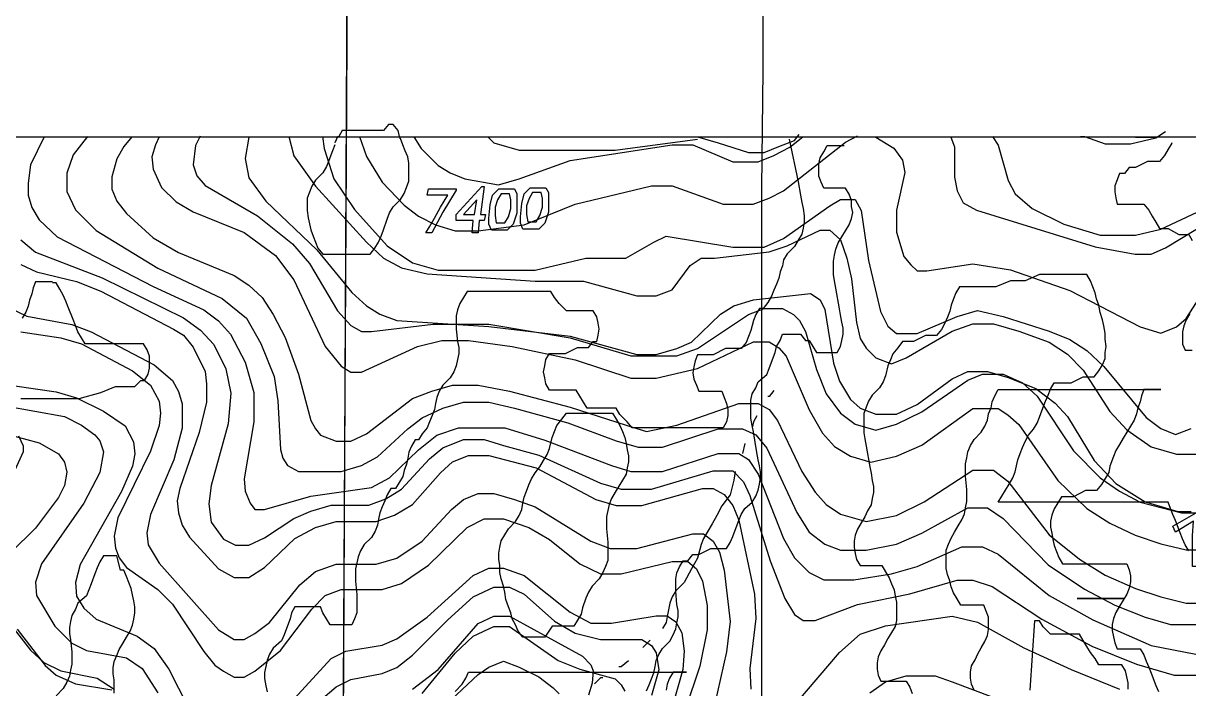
# Model space of a CAD drawing. Extents: x -0.49 to 6.91, y -0.57 to 8.11.
# Drawn here: x 1.522 to 2.029, y 3.414 to 3.703 of the extents above; entities that cross this region are included whole.
import ezdxf

# ---------------------------------------------------------------- set-up
doc = ezdxf.new("R2010")
doc.units = 0
for name, color, linetype in [('Elevations', 7, 'CONTINUOUS'), ('Grid', 7, 'CONTINUOUS'), ('split_lines', 7, 'CONTINUOUS'), ('split_lines_copy', 7, 'CONTINUOUS'), ('topo', 7, 'CONTINUOUS'), ('topo_grid', 7, 'CONTINUOUS'), ('water', 7, 'CONTINUOUS'), ('white', 7, 'CONTINUOUS')]:
    doc.layers.add(name, color=color, linetype=linetype)

msp = doc.modelspace()

# ---------------------------------------------------------------- linework, layer by layer
at = {"layer": 'Elevations', "color": 1}
for points in [[(1.710257, 3.630318), (1.704457, 3.620793), (1.699712, 3.611797), (1.697074, 3.611797), (1.698656, 3.614443), (1.700765, 3.618147), (1.7034, 3.622909), (1.706564, 3.628201), (1.697603, 3.628201), (1.698129, 3.630847), (1.710256, 3.630847)], [(1.722383, 3.631905), (1.720801, 3.619734), (1.72291, 3.619734), (1.722383, 3.617088), (1.720274, 3.617088), (1.719748, 3.611797), (1.717112, 3.611797), (1.717639, 3.617088), (1.710257, 3.617088), (1.710257, 3.619734), (1.721329, 3.631905)], [(1.736619, 3.628756), (1.736619, 3.626111), (1.736619, 3.62029), (1.735037, 3.615527), (1.732401, 3.612881), (1.729238, 3.612881), (1.727129, 3.612881), (1.725547, 3.612881), (1.724491, 3.615527), (1.724491, 3.618173), (1.725017, 3.623994), (1.726073, 3.628227), (1.728708, 3.630873), (1.732399, 3.630873), (1.733982, 3.630873), (1.735564, 3.630873)], [(1.727656, 3.616083), (1.729238, 3.616083), (1.731347, 3.616083), (1.732929, 3.618729), (1.733985, 3.622433), (1.733985, 3.626137), (1.733458, 3.628783), (1.731876, 3.628783), (1.729767, 3.628783), (1.728185, 3.626137), (1.727132, 3.622962), (1.727132, 3.619258)], [(1.750327, 3.629286), (1.750327, 3.62664), (1.750327, 3.620819), (1.748745, 3.616056), (1.74611, 3.613411), (1.742946, 3.613411), (1.740838, 3.613411), (1.739255, 3.613411), (1.738202, 3.616056), (1.738202, 3.618702), (1.738729, 3.624523), (1.739782, 3.628756), (1.742417, 3.631402), (1.746108, 3.631402), (1.74769, 3.631402), (1.749273, 3.631402)], [(1.741364, 3.616612), (1.742946, 3.616612), (1.745055, 3.616612), (1.746637, 3.619258), (1.747693, 3.622962), (1.747693, 3.626666), (1.747166, 3.629312), (1.745584, 3.629312), (1.743475, 3.629312), (1.741893, 3.626666), (1.74084, 3.623491), (1.74084, 3.619787)], [(1.71922, 3.626111), (1.71342, 3.619761), (1.718165, 3.619761)], [(2.033465, 3.488501), (2.032412, 3.477388), (2.032412, 3.466805), (2.030303, 3.466805), (2.030303, 3.46998), (2.030303, 3.474213), (2.030303, 3.480034), (2.03083, 3.486384), (2.022921, 3.481622), (2.021868, 3.484268), (2.03294, 3.490618)]]:
    msp.add_lwpolyline(points, close=True, dxfattribs=at)
at = {"layer": 'Grid', "color": 1}
for points in [[(1.659111, 3.10467), (1.660693, 3.310807), (1.661749, 3.517499), (1.662802, 3.724165), (1.664384, 3.930329), (1.868432, 3.932974), (2.073008, 3.93562), (2.277583, 3.938266), (2.482159, 3.940912), (2.482159, 3.908739), (2.482159, 3.732632), (2.482159, 3.700485), (2.482159, 3.524378), (2.481633, 3.492205), (2.481633, 3.316125), (2.481633, 3.283422), (2.481633, 3.107845), (2.276002, 3.107845), (2.070373, 3.107845), (1.864743, 3.107845)], [(0.83079, 3.101495), (0.832899, 3.308187), (0.835008, 3.514853), (0.837116, 3.721017), (0.839225, 3.927709), (1.045382, 3.927709), (1.25154, 3.927709), (1.457697, 3.927709), (1.664381, 3.927709), (1.662799, 3.721546), (1.661743, 3.51488), (1.660687, 3.308187), (1.659105, 3.10205), (1.45242, 3.10205), (1.245209, 3.10205), (1.037997, 3.10205)]]:
    msp.add_lwpolyline(points, close=True, dxfattribs=at)
at = {"layer": 'split_lines', "color": 7}
msp.add_lwpolyline([(1.209997, 3.653521), (1.256335, 3.653521), (1.302017, 3.653521), (1.348351, 3.653521), (1.394032, 3.653521), (1.440367, 3.653521), (1.486048, 3.653521), (1.532388, 3.653521), (1.578721, 3.653521), (1.624402, 3.653521), (1.670737, 3.653521), (1.716423, 3.653521), (1.762756, 3.653521), (1.809091, 3.653521), (1.854772, 3.653521), (1.901106, 3.653521), (1.946793, 3.653521), (1.993126, 3.653521), (2.038807, 3.653521)], dxfattribs=at)
at = {"layer": 'split_lines_copy', "color": 7}
msp.add_lwpolyline([(1.209997, 3.653521), (1.256335, 3.653521), (1.302017, 3.653521), (1.348351, 3.653521), (1.394032, 3.653521), (1.440367, 3.653521), (1.486048, 3.653521), (1.532388, 3.653521), (1.578721, 3.653521), (1.624402, 3.653521), (1.670737, 3.653521), (1.716423, 3.653521), (1.762756, 3.653521), (1.809091, 3.653521), (1.854772, 3.653521), (1.901106, 3.653521), (1.946793, 3.653521), (1.993126, 3.653521), (2.038807, 3.653521)], dxfattribs=at)
at = {"layer": 'topo', "color": 2}
for points in [[(1.531026, 3.653495), (1.525186, 3.641324), (1.52413, 3.633387), (1.52413, 3.628095), (1.525713, 3.622803), (1.528876, 3.617512), (1.536785, 3.610103), (1.578437, 3.588408), (1.600581, 3.578353), (1.606908, 3.573591), (1.61218, 3.56777), (1.618507, 3.555599), (1.622198, 3.54237), (1.622198, 3.52967), (1.61798, 3.504799), (1.618507, 3.499508), (1.620616, 3.494216), (1.622724, 3.49157), (1.626942, 3.49157), (1.646982, 3.497391), (1.673344, 3.501095), (1.681253, 3.505328), (1.693907, 3.517499), (1.701816, 3.523849), (1.711306, 3.527024), (1.722378, 3.527024), (1.731341, 3.527024), (1.74874, 3.521733), (1.777738, 3.51062), (1.786174, 3.507974), (1.799884, 3.507974), (1.824141, 3.515912), (1.833105, 3.515912), (1.837322, 3.513266), (1.84154, 3.506916), (1.852612, 3.478976), (1.857358, 3.470509), (1.863685, 3.464159), (1.870012, 3.460984), (1.883193, 3.460984), (1.899538, 3.46363), (1.910609, 3.466805), (1.930118, 3.475272), (1.93908, 3.475272), (1.945934, 3.472097), (1.968079, 3.454105), (1.987059, 3.443522), (2.012372, 3.432409), (2.03188, 3.428705)], [(1.549965, 3.653601), (1.543637, 3.645663), (1.541002, 3.637726), (1.541002, 3.629788), (1.544692, 3.621851), (1.553655, 3.612855), (1.580545, 3.596451), (1.608489, 3.583222), (1.619034, 3.574755), (1.625361, 3.563643), (1.63116, 3.549355), (1.632742, 3.538772), (1.6338, 3.517605), (1.634854, 3.513901), (1.636962, 3.510726), (1.641708, 3.50808), (1.649089, 3.50808), (1.660161, 3.50808), (1.669124, 3.510726), (1.675979, 3.51443), (1.68916, 3.526601), (1.695487, 3.531363), (1.70445, 3.535597), (1.713413, 3.538243), (1.724485, 3.538243), (1.735557, 3.535597), (1.758756, 3.529247), (1.779846, 3.521309), (1.789336, 3.518663), (1.799881, 3.518663), (1.824139, 3.526601), (1.834684, 3.526601), (1.840483, 3.523955), (1.845229, 3.518134), (1.85841, 3.490194), (1.863682, 3.481728), (1.870536, 3.476436), (1.877391, 3.47379), (1.888463, 3.47379), (1.901644, 3.476436), (1.912716, 3.481198), (1.932751, 3.492311), (1.936969, 3.492311), (1.941187, 3.492311), (1.948041, 3.487548), (1.96755, 3.46744), (1.983367, 3.456857), (1.996548, 3.449978), (2.009734, 3.444686), (2.020806, 3.441511), (2.031878, 3.441511)], [(1.569252, 3.653548), (1.565785, 3.649315), (1.562622, 3.644023), (1.560513, 3.636085), (1.560513, 3.630794), (1.562622, 3.625502), (1.56684, 3.62021), (1.578439, 3.609627), (1.589511, 3.603277), (1.613765, 3.593223), (1.620091, 3.58899), (1.625891, 3.583698), (1.630636, 3.57629), (1.635913, 3.566235), (1.641713, 3.55036), (1.646985, 3.530252), (1.649093, 3.526548), (1.651202, 3.523902), (1.658056, 3.521256), (1.664383, 3.521256), (1.671237, 3.524431), (1.691273, 3.539777), (1.699709, 3.542952), (1.708672, 3.545598), (1.719744, 3.545598), (1.733452, 3.542952), (1.759815, 3.536073), (1.784068, 3.528135), (1.793031, 3.52549), (1.806212, 3.528135), (1.833106, 3.53766), (1.841542, 3.53766), (1.846287, 3.535015), (1.849978, 3.530252), (1.860523, 3.508027), (1.866323, 3.499031), (1.871068, 3.49374), (1.877395, 3.489506), (1.888467, 3.486331), (1.901648, 3.488977), (1.913775, 3.494798), (1.934864, 3.508556), (1.939082, 3.508556), (1.943828, 3.508556), (1.950155, 3.503794), (1.968081, 3.48051), (1.981262, 3.469927), (1.992334, 3.463048), (2.00552, 3.457227), (2.016592, 3.453523), (2.027664, 3.450877), (2.040845, 3.450877)], [(1.581103, 3.653521), (1.579495, 3.650082), (1.577913, 3.64479), (1.578439, 3.639499), (1.582129, 3.631561), (1.588456, 3.625211), (1.595838, 3.620978), (1.617982, 3.611982), (1.63169, 3.601928), (1.639603, 3.591344), (1.653312, 3.562346), (1.660166, 3.553879), (1.664384, 3.551234), (1.669129, 3.551234), (1.693383, 3.562346), (1.703927, 3.564992), (1.715527, 3.564992), (1.734508, 3.562346), (1.761924, 3.556525), (1.786178, 3.548588), (1.79725, 3.548588), (1.815176, 3.552821), (1.839434, 3.564463), (1.846288, 3.564463), (1.850506, 3.561817), (1.853669, 3.558113), (1.863687, 3.534829), (1.869487, 3.524775), (1.874759, 3.518954), (1.881613, 3.514721), (1.890577, 3.512075), (1.901649, 3.514721), (1.912721, 3.519484), (1.934865, 3.535359), (1.941191, 3.535359), (1.945936, 3.535359), (1.950154, 3.532713), (1.954899, 3.528479), (1.971771, 3.504138), (1.984426, 3.491967), (1.994443, 3.485617), (2.005519, 3.480325), (2.016593, 3.476621), (2.027665, 3.473975), (2.040845, 3.473975)], [(1.598943, 3.653786), (1.596895, 3.649817), (1.595842, 3.641351), (1.597424, 3.636588), (1.601115, 3.632355), (1.623787, 3.619126), (1.639081, 3.606955), (1.646462, 3.598488), (1.658589, 3.577851), (1.664389, 3.571501), (1.669134, 3.568855), (1.673352, 3.568855), (1.700241, 3.57203), (1.724495, 3.57203), (1.75982, 3.566209), (1.786182, 3.558271), (1.797255, 3.558271), (1.806218, 3.558271), (1.815181, 3.561446), (1.83733, 3.576263), (1.844184, 3.578909), (1.852092, 3.578909), (1.856838, 3.576263), (1.859473, 3.573617), (1.862109, 3.568855), (1.866854, 3.552451), (1.871072, 3.541867), (1.877399, 3.533401), (1.883726, 3.528638), (1.892689, 3.525992), (1.901653, 3.528638), (1.912725, 3.53393), (1.93276, 3.547688), (1.939087, 3.550334), (1.94805, 3.550334), (1.956486, 3.54663), (1.962813, 3.540809), (1.97863, 3.516996), (1.99023, 3.505355), (1.998666, 3.499534), (2.007629, 3.494771), (2.025559, 3.490009), (2.037159, 3.490009)], [(1.620131, 3.653363), (1.618512, 3.644102), (1.620094, 3.635636), (1.627475, 3.625581), (1.649624, 3.604415), (1.664914, 3.585894), (1.671241, 3.580073), (1.677041, 3.576369), (1.684422, 3.573723), (1.724493, 3.571077), (1.759818, 3.566844), (1.788817, 3.558906), (1.797253, 3.558906), (1.806216, 3.561552), (1.812543, 3.564198), (1.825201, 3.576369), (1.831001, 3.580073), (1.839436, 3.582719), (1.864217, 3.585365), (1.868435, 3.582719), (1.870544, 3.578486), (1.874235, 3.555202), (1.87687, 3.547265), (1.881615, 3.539327), (1.885833, 3.535623), (1.892687, 3.532977), (1.90165, 3.532977), (1.910614, 3.537211), (1.925904, 3.548323), (1.932758, 3.551498), (1.941194, 3.551498), (1.950157, 3.548852), (1.962284, 3.54409), (1.97072, 3.53774), (1.975992, 3.531919), (1.987591, 3.512869), (1.997082, 3.502815), (2.00974, 3.494877), (2.023976, 3.490644), (2.029775, 3.490644)], [(1.637487, 3.653733), (1.639596, 3.645266), (1.649087, 3.632037), (1.671231, 3.607696), (1.678612, 3.600816), (1.686521, 3.596583), (1.697593, 3.593937), (1.744518, 3.590762), (1.765607, 3.590762), (1.788806, 3.584412), (1.797243, 3.584412), (1.804097, 3.587058), (1.812005, 3.597641), (1.816755, 3.600816), (1.822555, 3.600816), (1.846281, 3.603462), (1.854189, 3.606108), (1.868425, 3.612987), (1.872643, 3.612987), (1.877388, 3.608754), (1.880023, 3.600816), (1.882132, 3.591821), (1.88424, 3.572771), (1.885822, 3.565891), (1.888458, 3.561658), (1.892676, 3.557425), (1.89953, 3.554779), (1.905857, 3.557425), (1.925893, 3.569066), (1.934856, 3.572241), (1.943819, 3.572241), (1.954891, 3.569066), (1.968072, 3.564304), (1.975981, 3.559012), (1.982835, 3.552133), (1.994435, 3.534141), (2.001816, 3.526204), (2.012365, 3.518796), (2.023437, 3.515621), (2.031873, 3.515621)], [(1.652152, 3.653733), (1.652779, 3.648441), (1.656997, 3.635212), (1.66596, 3.621983), (1.680196, 3.606108), (1.691268, 3.5987), (1.70234, 3.595525), (1.715521, 3.595525), (1.74452, 3.595525), (1.766664, 3.600816), (1.784063, 3.600816), (1.79619, 3.607696), (1.801462, 3.610341), (1.830465, 3.605579), (1.844173, 3.605579), (1.852609, 3.609283), (1.872645, 3.623571), (1.87739, 3.626216), (1.881608, 3.626216), (1.883717, 3.626216), (1.886352, 3.621454), (1.889516, 3.599758), (1.894788, 3.577533), (1.897951, 3.571183), (1.901642, 3.568008), (1.905859, 3.568008), (1.910604, 3.568008), (1.928003, 3.575416), (1.936967, 3.578062), (1.948039, 3.575416), (1.968074, 3.569066), (1.977037, 3.565362), (1.984419, 3.5606), (1.9918, 3.553721), (2.010258, 3.531496), (2.016585, 3.526733), (2.022912, 3.524087), (2.029766, 3.526733)], [(1.668228, 3.653654), (1.671233, 3.644923), (1.678087, 3.63381), (1.687578, 3.623756), (1.693905, 3.618993), (1.701286, 3.615289), (1.709722, 3.612643), (1.71974, 3.612643), (1.739775, 3.615289), (1.76192, 3.624285), (1.795136, 3.632223), (1.804099, 3.632223), (1.826248, 3.624285), (1.839429, 3.624285), (1.846283, 3.626931), (1.85261, 3.630106), (1.8795, 3.651273), (1.88474, 3.653918)], [(1.691751, 3.653548), (1.694957, 3.648521), (1.702339, 3.641113), (1.707611, 3.637938), (1.713938, 3.635292), (1.728701, 3.632646), (1.737664, 3.635292), (1.759808, 3.643229), (1.804097, 3.650108), (1.81306, 3.650108), (1.830464, 3.6427), (1.841536, 3.6427), (1.84839, 3.645346), (1.855244, 3.64905), (1.861023, 3.653548)], [(1.723988, 3.653574), (1.726602, 3.650929), (1.737674, 3.647754), (1.779327, 3.647754), (1.815179, 3.652516)], [(1.815179, 3.653548), (1.815179, 3.653548), (1.824147, 3.650902), (1.837328, 3.646669), (1.844182, 3.646669), (1.850509, 3.649315), (1.857364, 3.65196), (1.859425, 3.654606)], [(1.88474, 3.653574), (1.885825, 3.653574), (1.891625, 3.653574), (1.892638, 3.653574)], [(1.89264, 3.653416), (1.900589, 3.648653), (1.90428, 3.643361), (1.905333, 3.63807), (1.901643, 3.621666), (1.901643, 3.612141), (1.904806, 3.601557), (1.90797, 3.597853), (1.910605, 3.595207), (1.914823, 3.595207), (1.934858, 3.598382), (1.951203, 3.595736), (1.977038, 3.586741), (2.007618, 3.570866), (2.016586, 3.56822), (2.02344, 3.570866), (2.027658, 3.57457), (2.038203, 3.590974)], [(1.92524, 3.653389), (1.926949, 3.649156), (1.926949, 3.635927), (1.928005, 3.630106), (1.93064, 3.624814), (1.93644, 3.621639), (1.98811, 3.605764), (2.005513, 3.602589), (2.012367, 3.602589), (2.018694, 3.605235), (2.03873, 3.617406)], [(1.943426, 3.653627), (1.945939, 3.649923), (1.950157, 3.634577), (1.95332, 3.628756), (1.960702, 3.622406), (1.97441, 3.615527), (1.990227, 3.610765), (2.005522, 3.610765), (2.016594, 3.613411), (2.032411, 3.620819)], [(1.981735, 3.653654), (1.983375, 3.653654), (1.992338, 3.650479), (2.00341, 3.650479), (2.014487, 3.653125), (2.018589, 3.65577)], [(2.005524, 3.653363), (2.005524, 3.653363), (2.014487, 3.653363)], [(1.520968, 3.608701), (1.527295, 3.603409), (1.556293, 3.592297), (1.591619, 3.574834), (1.599, 3.569543), (1.6048, 3.563193), (1.610072, 3.552609), (1.612181, 3.542026), (1.611128, 3.528797), (1.603746, 3.501915), (1.602693, 3.493978), (1.603746, 3.48604), (1.609019, 3.478632), (1.614291, 3.475986), (1.620091, 3.475986), (1.626945, 3.479161), (1.639603, 3.487628), (1.646985, 3.490803), (1.655948, 3.493449), (1.672292, 3.493449), (1.679674, 3.496094), (1.686528, 3.500328), (1.698655, 3.513557), (1.704454, 3.518319), (1.713418, 3.522024), (1.722381, 3.522024), (1.730817, 3.519378), (1.746107, 3.515144), (1.772996, 3.502974), (1.781959, 3.500328), (1.795141, 3.500328), (1.822035, 3.508265), (1.826253, 3.508265), (1.83047, 3.508265), (1.835216, 3.503503), (1.837851, 3.497682), (1.846814, 3.469213), (1.853141, 3.452809), (1.857359, 3.445929), (1.86105, 3.443284), (1.866322, 3.443284), (1.884776, 3.450163), (1.907447, 3.454925), (1.92801, 3.460746), (1.934864, 3.460746), (1.9433, 3.4581), (1.964917, 3.443813), (1.986534, 3.432171), (2.006046, 3.424234), (2.022391, 3.419471), (2.034518, 3.419471)], [(1.520964, 3.598012), (1.527819, 3.594837), (1.545218, 3.590604), (1.555763, 3.58637), (1.587397, 3.569966), (1.591615, 3.56732), (1.595833, 3.562029), (1.601106, 3.551445), (1.601633, 3.546154), (1.601633, 3.538216), (1.598469, 3.524987), (1.590032, 3.500645), (1.588979, 3.495354), (1.589506, 3.490062), (1.591085, 3.48477), (1.594249, 3.479479), (1.606904, 3.46572), (1.613758, 3.462016), (1.620085, 3.462016), (1.626938, 3.466249), (1.640124, 3.478949), (1.649087, 3.483712), (1.65805, 3.486358), (1.675449, 3.486358), (1.683358, 3.489004), (1.691266, 3.493766), (1.703393, 3.507524), (1.708665, 3.512287), (1.715521, 3.514933), (1.724483, 3.514933), (1.745045, 3.509641), (1.77088, 3.495883), (1.779844, 3.493237), (1.790917, 3.493237), (1.817283, 3.500645), (1.822028, 3.500645), (1.826773, 3.497999), (1.830464, 3.493237), (1.833101, 3.486887), (1.839955, 3.45474), (1.840482, 3.444157), (1.837847, 3.422461), (1.838373, 3.413465)], [(1.515698, 3.579306), (1.523606, 3.575602), (1.543114, 3.571898), (1.55155, 3.568723), (1.578967, 3.554435), (1.586876, 3.547556), (1.589511, 3.542793), (1.591093, 3.537502), (1.591093, 3.526918), (1.587402, 3.51316), (1.577385, 3.489348), (1.575803, 3.48141), (1.576329, 3.476118), (1.581074, 3.468181), (1.606909, 3.439183), (1.613763, 3.434949), (1.617981, 3.434949), (1.622727, 3.437595), (1.629059, 3.442358), (1.64224, 3.458762), (1.649094, 3.464583), (1.658057, 3.467758), (1.675456, 3.467758), (1.68442, 3.470403), (1.695492, 3.477812), (1.708146, 3.49157), (1.713417, 3.495803), (1.719744, 3.498449), (1.726598, 3.498449), (1.735562, 3.495803), (1.744525, 3.492628), (1.768779, 3.477812), (1.777215, 3.474637), (1.788814, 3.474637), (1.813066, 3.480987), (1.817817, 3.480987), (1.822034, 3.477812), (1.82467, 3.473049), (1.826778, 3.465112), (1.829414, 3.442887), (1.827832, 3.429658), (1.819922, 3.394865)], [(1.520971, 3.568802), (1.53837, 3.566156), (1.547333, 3.56351), (1.569477, 3.551869), (1.577386, 3.545519), (1.581077, 3.538639), (1.581604, 3.533348), (1.581077, 3.528056), (1.577386, 3.516944), (1.56315, 3.487945), (1.561568, 3.480008), (1.562094, 3.474716), (1.563677, 3.470483), (1.56684, 3.466249), (1.580548, 3.456724), (1.586875, 3.450374), (1.600584, 3.429737), (1.605329, 3.423916), (1.60902, 3.42127), (1.613765, 3.418624), (1.617983, 3.418624), (1.622728, 3.42127), (1.633805, 3.430266), (1.647513, 3.448258), (1.653313, 3.454079), (1.660167, 3.456724), (1.678093, 3.456724), (1.686529, 3.45937), (1.698129, 3.467308), (1.715, 3.483712), (1.722382, 3.487416), (1.730818, 3.487416), (1.74189, 3.483712), (1.750853, 3.47842), (1.764034, 3.467837), (1.772997, 3.463604), (1.78196, 3.463604), (1.804105, 3.468895), (1.810959, 3.468895), (1.81465, 3.46572), (1.81729, 3.460429), (1.819396, 3.449845), (1.819396, 3.439262), (1.816237, 3.423387), (1.803579, 3.385948)], [(1.518329, 3.545333), (1.536256, 3.542688), (1.545219, 3.540042), (1.556818, 3.534221), (1.566309, 3.527871), (1.57, 3.520992), (1.570527, 3.5157), (1.569471, 3.510408), (1.564726, 3.499296), (1.5468, 3.467678), (1.544691, 3.459741), (1.545218, 3.45392), (1.548381, 3.448628), (1.553654, 3.443866), (1.57158, 3.436457), (1.578961, 3.431166), (1.585288, 3.42217), (1.597942, 3.397299)], [(1.514117, 3.536655), (1.539952, 3.531893), (1.547334, 3.528188), (1.553133, 3.523955), (1.555242, 3.521309), (1.556824, 3.516547), (1.555242, 3.507551), (1.548388, 3.494322), (1.529935, 3.467863), (1.527297, 3.459926), (1.527823, 3.454105), (1.535732, 3.440876), (1.543113, 3.433468), (1.54944, 3.430293), (1.566839, 3.427118), (1.573694, 3.422355), (1.580548, 3.411772)], [(1.507263, 3.526336), (1.52888, 3.520515), (1.537316, 3.515753), (1.539951, 3.512049), (1.541004, 3.507815), (1.539951, 3.501995), (1.537316, 3.496703), (1.527298, 3.483474), (1.505681, 3.462307)], [(1.519914, 3.523479), (1.522023, 3.519245), (1.522023, 3.5166), (1.518332, 3.508662)], [(1.626941, 3.395182), (1.655944, 3.4268), (1.662271, 3.429975), (1.678088, 3.432621), (1.684415, 3.435267), (1.697596, 3.444792), (1.717631, 3.462783), (1.724485, 3.465958), (1.730812, 3.465958), (1.739776, 3.462783), (1.759811, 3.446908), (1.768774, 3.442146), (1.777737, 3.442146), (1.797245, 3.445321), (1.80199, 3.445321), (1.805681, 3.442675), (1.808316, 3.437913), (1.809372, 3.429975), (1.808845, 3.422038), (1.8041, 3.405633)], [(1.651203, 3.408623), (1.658057, 3.414444), (1.664384, 3.417619), (1.678092, 3.420265), (1.684419, 3.422911), (1.691274, 3.428202), (1.706564, 3.443548), (1.717636, 3.453602), (1.726599, 3.457836), (1.733453, 3.457836), (1.73978, 3.454661), (1.752961, 3.443019), (1.761924, 3.437727), (1.772997, 3.435081), (1.790923, 3.435081), (1.795141, 3.432436), (1.79725, 3.429261), (1.798303, 3.421852), (1.79514, 3.41074)], [(1.512004, 3.447279), (1.525185, 3.430345), (1.530985, 3.425054), (1.538366, 3.42135), (1.554184, 3.418175), (1.561565, 3.413412)], [(1.691272, 3.413439), (1.702344, 3.421905), (1.719743, 3.442014), (1.726597, 3.445189), (1.733451, 3.445189), (1.765086, 3.427726), (1.768777, 3.424022), (1.76983, 3.421376), (1.769303, 3.416084), (1.767721, 3.410793)], [(1.695494, 3.41156), (1.70973, 3.429023), (1.717639, 3.436431), (1.726602, 3.440664), (1.733456, 3.440664), (1.754546, 3.425848), (1.764036, 3.422143), (1.779326, 3.41791), (1.781964, 3.415264), (1.783546, 3.412618)], [(1.858407, 3.407644), (1.876861, 3.42934), (1.885824, 3.437278), (1.896896, 3.440982), (1.925895, 3.445215), (1.936967, 3.442569), (1.957002, 3.431457), (1.977565, 3.421932), (1.998655, 3.413465)], [(1.51939, 3.439553), (1.531517, 3.423678), (1.536262, 3.419445), (1.544698, 3.41574), (1.560515, 3.413095)], [(1.703402, 3.404469), (1.719747, 3.419815), (1.724492, 3.42299), (1.730819, 3.425636), (1.737673, 3.42299), (1.746109, 3.418757), (1.752436, 3.413994), (1.755071, 3.411348)], [(1.890047, 3.411798), (1.896901, 3.416561), (1.905864, 3.419206), (1.918518, 3.419206), (1.925899, 3.416561), (1.961225, 3.403331)]]:
    msp.add_lwpolyline(points, dxfattribs=at)
at = {"layer": 'topo_grid', "color": 7}
for points in [[(1.841537, 2.6022), (1.841537, 2.653344), (1.841537, 2.705017), (1.841537, 2.756161), (1.842063, 2.807834), (1.842063, 2.859507), (1.842063, 2.910624), (1.842063, 2.962298), (1.842063, 3.013441), (1.842063, 3.065115), (1.84259, 3.116788), (1.84259, 3.167932), (1.84259, 3.219605), (1.84259, 3.270749), (1.84259, 3.322422), (1.843116, 3.374095), (1.843116, 3.425239), (1.843116, 3.476912), (1.843116, 3.528056), (1.843116, 3.579703), (1.843116, 3.631376), (1.843643, 3.68252), (1.843643, 3.734193)], [(1.222541, 3.653521), (1.259975, 3.653521), (1.296887, 3.653521), (1.334321, 3.653521), (1.371756, 3.653521), (1.408663, 3.653521), (1.446101, 3.653521), (1.483009, 3.653521), (1.520443, 3.653521), (1.55735, 3.653521), (1.594785, 3.653521), (1.631692, 3.653521), (1.669131, 3.653521), (1.706565, 3.653521), (1.743472, 3.653521), (1.780907, 3.653521), (1.817818, 3.653521), (1.855252, 3.653521), (1.892687, 3.653521), (1.929594, 3.653521), (1.967028, 3.653521), (2.00394, 3.653521), (2.041374, 3.653521)]]:
    msp.add_lwpolyline(points, dxfattribs=at)
at = {"layer": 'water', "color": 4}
for points in [[(1.848397, 3.543323), (1.846288, 3.540677), (1.845762, 3.540677)], [(1.841016, 3.532263), (1.839434, 3.529617), (1.838907, 3.526971)], [(1.835743, 3.520145), (1.834687, 3.515912)], [(1.831525, 3.508001), (1.830998, 3.504296), (1.829416, 3.497946), (1.825725, 3.493184), (1.823617, 3.488951), (1.821508, 3.485246), (1.817817, 3.478896), (1.816764, 3.476251), (1.815182, 3.47043), (1.812546, 3.465667), (1.809383, 3.459846), (1.805692, 3.456142), (1.80411, 3.453496), (1.803057, 3.450851), (1.802001, 3.44503), (1.801475, 3.442384), (1.799893, 3.439738)], [(1.794617, 3.434711), (1.791453, 3.431536)], [(1.785126, 3.425768), (1.781962, 3.423122), (1.780909, 3.423122)], [(1.774054, 3.418386), (1.772998, 3.418386), (1.770363, 3.41574)]]:
    msp.add_lwpolyline(points, dxfattribs=at)
at = {"layer": 'white', "color": 7}
for points in [[(1.685637, 3.653654), (1.684952, 3.6563), (1.682843, 3.658945), (1.680735, 3.658945), (1.678623, 3.6563), (1.675985, 3.6563), (1.67335, 3.6563), (1.670185, 3.6563), (1.66755, 3.6563), (1.664915, 3.6563), (1.662806, 3.6563), (1.660698, 3.6563), (1.659237, 3.653654)], [(1.659238, 3.653548), (1.658589, 3.653548), (1.657534, 3.650902), (1.657534, 3.650902)], [(1.855002, 3.652463), (1.858946, 3.633942), (1.859999, 3.628121), (1.860525, 3.624946), (1.861052, 3.622301), (1.861578, 3.619126), (1.861578, 3.61648), (1.861052, 3.613834), (1.860525, 3.611188), (1.858943, 3.608542), (1.857361, 3.605896), (1.854197, 3.602721), (1.852615, 3.600076), (1.852088, 3.59743), (1.851032, 3.594784), (1.850506, 3.592138), (1.84945, 3.589492), (1.848397, 3.586846), (1.847341, 3.584201), (1.845759, 3.581555), (1.843651, 3.578909), (1.842068, 3.578909), (1.840486, 3.576263), (1.839433, 3.573617), (1.838377, 3.569384), (1.837324, 3.566738), (1.836269, 3.564092), (1.83416, 3.561446), (1.832051, 3.561446), (1.829942, 3.561446), (1.827307, 3.561446), (1.822035, 3.558801), (1.819397, 3.558801), (1.817288, 3.558801), (1.81518, 3.558801), (1.814124, 3.556155), (1.813598, 3.553509), (1.813071, 3.550863), (1.813598, 3.548217), (1.814651, 3.545571), (1.815706, 3.542926), (1.817815, 3.542926), (1.819924, 3.542926), (1.822032, 3.542926), (1.824141, 3.542926), (1.825723, 3.542926), (1.826776, 3.54028), (1.827829, 3.537634), (1.828356, 3.534988), (1.828356, 3.532342), (1.827829, 3.529696), (1.826247, 3.527051), (1.824139, 3.527051), (1.82203, 3.527051), (1.819395, 3.527051), (1.816757, 3.527051), (1.813594, 3.527051), (1.810958, 3.527051), (1.807794, 3.527051), (1.804631, 3.527051), (1.801467, 3.527051), (1.798832, 3.527051), (1.795678, 3.527051), (1.793041, 3.527051), (1.790932, 3.527051), (1.788297, 3.527051), (1.786715, 3.527051), (1.784606, 3.529696), (1.781443, 3.532871), (1.779861, 3.535517), (1.777752, 3.535517), (1.775643, 3.535517), (1.773529, 3.535517), (1.771423, 3.535517), (1.769309, 3.535517), (1.7672, 3.535517), (1.765618, 3.538163), (1.764036, 3.540809), (1.762454, 3.543455), (1.760871, 3.543455), (1.758763, 3.543455), (1.756654, 3.543455), (1.754545, 3.543455), (1.752436, 3.543455), (1.750854, 3.543455), (1.749272, 3.546101), (1.748746, 3.548746), (1.748216, 3.551392), (1.748746, 3.554038), (1.749272, 3.556684), (1.750854, 3.55933), (1.752963, 3.55933), (1.755072, 3.55933), (1.757707, 3.55933), (1.76298, 3.561976), (1.765615, 3.561976), (1.767724, 3.561976), (1.769838, 3.564621), (1.77142, 3.564621), (1.771944, 3.567267), (1.772471, 3.569913), (1.771944, 3.572559), (1.77142, 3.575205), (1.769838, 3.577851), (1.768251, 3.577851), (1.766142, 3.577851), (1.764033, 3.577851), (1.761924, 3.577851), (1.759816, 3.577851), (1.758234, 3.577851), (1.755069, 3.581026), (1.752961, 3.583671), (1.751378, 3.586317), (1.748741, 3.586317), (1.746632, 3.586317), (1.743476, 3.586317), (1.740841, 3.586317), (1.737676, 3.586317), (1.735041, 3.586317), (1.731878, 3.586317), (1.728714, 3.586317), (1.726078, 3.586317), (1.722914, 3.586317), (1.720279, 3.586317), (1.717644, 3.586317), (1.715009, 3.586317), (1.713426, 3.583671), (1.711844, 3.581026), (1.710791, 3.57838), (1.710265, 3.575734), (1.710265, 3.573088), (1.710265, 3.569913), (1.710791, 3.564621), (1.711318, 3.561976), (1.711318, 3.55933), (1.710791, 3.556684), (1.710265, 3.554038), (1.709209, 3.551392), (1.707627, 3.548746), (1.704464, 3.545571), (1.702882, 3.542926), (1.701829, 3.54028), (1.701302, 3.537634), (1.700773, 3.534988), (1.69972, 3.532342), (1.698664, 3.529696), (1.697611, 3.527051), (1.695502, 3.524405), (1.69392, 3.521759), (1.692338, 3.521759), (1.690756, 3.519113), (1.6897, 3.516467), (1.689174, 3.513821), (1.688647, 3.511176), (1.687594, 3.50853), (1.687067, 3.505884), (1.685485, 3.503238), (1.683903, 3.500592), (1.681794, 3.500592), (1.680212, 3.497946), (1.679159, 3.495301), (1.678103, 3.492655), (1.67705, 3.490009), (1.676524, 3.487363), (1.675997, 3.484717), (1.674942, 3.482071), (1.673359, 3.479426), (1.670195, 3.476251), (1.668613, 3.473605), (1.66756, 3.470959), (1.667033, 3.468313), (1.666507, 3.465667), (1.666507, 3.463021), (1.666507, 3.460376), (1.667033, 3.454555), (1.667033, 3.451909), (1.667033, 3.449263), (1.667033, 3.446617), (1.665978, 3.443971), (1.664925, 3.441326), (1.662816, 3.441326), (1.661234, 3.441326), (1.659125, 3.441326), (1.657543, 3.441326), (1.655434, 3.441326), (1.653852, 3.443971), (1.65227, 3.446617), (1.651214, 3.449263), (1.649105, 3.449263), (1.647523, 3.449263), (1.645414, 3.449263), (1.643306, 3.449263), (1.641197, 3.449263), (1.640141, 3.449263), (1.638559, 3.446617), (1.63803, 3.443971), (1.636448, 3.439738), (1.635392, 3.437092), (1.634339, 3.434446), (1.630648, 3.431271), (1.629066, 3.428626), (1.628012, 3.42598), (1.627486, 3.423334), (1.626957, 3.420688), (1.626957, 3.418042), (1.627486, 3.414867), (1.628012, 3.412221)], [(1.657533, 3.650082), (1.65648, 3.647436), (1.654898, 3.643203), (1.653845, 3.640557), (1.652263, 3.637911), (1.649098, 3.634736), (1.647519, 3.63209), (1.646463, 3.629444), (1.64541, 3.626799), (1.64541, 3.624153), (1.64541, 3.621507), (1.645937, 3.618332), (1.646463, 3.615686), (1.64699, 3.61304), (1.648043, 3.610394), (1.649098, 3.607749), (1.650151, 3.605103), (1.65226, 3.602457), (1.654369, 3.602457), (1.656478, 3.602457), (1.659116, 3.602457), (1.661751, 3.602457), (1.664914, 3.602457), (1.667549, 3.602457), (1.670187, 3.602457), (1.672822, 3.602457), (1.674931, 3.605103), (1.676513, 3.607749), (1.677566, 3.610394), (1.678622, 3.61304), (1.680204, 3.617803), (1.68126, 3.620449), (1.682842, 3.623094), (1.686006, 3.626269), (1.687588, 3.628915), (1.688641, 3.631561), (1.689697, 3.634207), (1.689697, 3.636853), (1.689697, 3.639499), (1.689697, 3.642144), (1.68917, 3.64479), (1.688115, 3.647436), (1.687062, 3.650082), (1.687062, 3.650082)], [(1.687062, 3.650082), (1.686006, 3.652728), (1.685638, 3.652728)], [(1.793037, 3.412645), (1.79409, 3.415291), (1.795146, 3.417936), (1.796199, 3.420582), (1.796726, 3.423228), (1.797252, 3.425874), (1.798308, 3.42852), (1.79989, 3.431166), (1.803054, 3.434341), (1.804636, 3.436986), (1.805689, 3.439632), (1.806216, 3.442278), (1.806742, 3.444924), (1.806742, 3.44757), (1.806216, 3.450216), (1.805689, 3.456036), (1.805689, 3.458682), (1.805689, 3.461328), (1.806216, 3.463974), (1.807271, 3.46662), (1.808854, 3.469266), (1.810962, 3.469266), (1.813071, 3.471911), (1.815709, 3.471911), (1.820981, 3.474557), (1.82309, 3.474557), (1.825725, 3.474557), (1.827834, 3.474557), (1.829416, 3.477203), (1.830469, 3.479849), (1.831525, 3.482495), (1.833107, 3.486728), (1.83416, 3.489374), (1.835742, 3.49202), (1.838905, 3.494666), (1.840487, 3.497311), (1.841543, 3.499957), (1.84207, 3.502603), (1.842596, 3.505249), (1.842596, 3.507895), (1.84207, 3.510541), (1.841543, 3.513186), (1.841017, 3.516361), (1.839434, 3.525357), (1.838908, 3.528003), (1.838381, 3.531178), (1.838381, 3.533824), (1.838381, 3.53647), (1.838381, 3.539116), (1.838908, 3.541761), (1.84049, 3.544407), (1.841546, 3.547053), (1.845237, 3.550228), (1.84629, 3.552874), (1.847343, 3.55552), (1.848925, 3.559753), (1.849452, 3.562399), (1.851034, 3.565045), (1.852087, 3.567691), (1.854196, 3.567691), (1.856304, 3.567691), (1.858413, 3.567691), (1.859995, 3.567691), (1.862104, 3.565045), (1.863686, 3.565045), (1.865268, 3.562399), (1.866851, 3.559753), (1.868433, 3.559753), (1.870015, 3.559753), (1.872124, 3.559753), (1.874232, 3.559753), (1.875815, 3.559753), (1.877397, 3.562399), (1.877923, 3.565045), (1.87845, 3.567691), (1.87845, 3.570336), (1.877923, 3.572982), (1.877397, 3.576157), (1.87687, 3.578803), (1.875288, 3.587799), (1.874762, 3.590974), (1.874235, 3.59362), (1.874235, 3.596795), (1.874235, 3.599441), (1.874762, 3.602086), (1.875288, 3.604732), (1.876344, 3.607378), (1.877926, 3.610024), (1.879508, 3.61267), (1.88109, 3.615316), (1.882146, 3.617961), (1.882673, 3.620607), (1.882146, 3.623253), (1.882146, 3.625899), (1.88109, 3.628545), (1.879508, 3.631191), (1.877926, 3.631191), (1.875817, 3.631191), (1.873709, 3.631191), (1.872126, 3.631191), (1.870018, 3.631191), (1.868962, 3.633836), (1.867909, 3.636482), (1.867909, 3.639128), (1.867909, 3.641774), (1.868435, 3.64442), (1.870018, 3.647066), (1.8716, 3.649711), (1.874238, 3.649711), (1.876346, 3.649711), (1.878982, 3.649711)], [(2.021497, 3.65077), (2.021339, 3.65077), (2.019757, 3.648124), (2.018174, 3.645478), (2.016066, 3.642832), (2.013428, 3.642832), (2.010793, 3.642832), (2.00552, 3.640186), (2.002883, 3.640186), (2.000774, 3.637541), (1.998665, 3.637541), (1.997609, 3.634895), (1.996554, 3.632249), (1.996554, 3.629603), (1.997083, 3.626957), (1.997609, 3.624311), (1.999192, 3.624311), (2.000774, 3.624311), (2.002883, 3.624311), (2.004991, 3.624311), (2.0071, 3.624311), (2.009209, 3.624311), (2.011318, 3.621666), (2.0129, 3.61902), (2.014479, 3.616374), (2.016062, 3.613728), (2.017644, 3.613728), (2.019752, 3.613728), (2.024497, 3.611082), (2.026606, 3.611082), (2.028715, 3.611082), (2.030297, 3.608436)], [(2.028728, 3.473499), (2.027146, 3.476145), (2.02609, 3.478791), (2.025037, 3.481436), (2.022928, 3.486728), (2.021873, 3.489374), (2.02082, 3.49202), (2.019764, 3.494666), (2.018182, 3.494666), (2.0166, 3.494666), (1.945949, 3.494666), (1.947531, 3.497311), (1.949113, 3.499957), (1.950695, 3.502603), (1.952278, 3.505249), (1.953333, 3.507895), (1.95386, 3.510541), (1.954386, 3.513186), (1.955439, 3.515832), (1.956495, 3.518478), (1.957548, 3.521124), (1.95913, 3.52377), (1.961239, 3.526416), (1.962821, 3.529061), (1.963874, 3.531707), (1.96493, 3.534353), (1.96651, 3.538586), (1.967565, 3.541232), (1.968618, 3.543878), (1.9702, 3.546524), (1.972309, 3.546524), (1.974944, 3.546524), (1.977582, 3.546524), (1.982854, 3.54917), (1.98549, 3.54917), (1.987598, 3.54917), (1.989707, 3.551816), (1.991289, 3.554461), (1.992342, 3.557107), (1.992342, 3.559753), (1.992872, 3.562399), (1.992342, 3.565574), (1.992342, 3.56822), (1.991816, 3.571395), (1.991289, 3.574041), (1.990236, 3.577216), (1.98971, 3.580391), (1.988654, 3.583036), (1.988128, 3.585682), (1.987075, 3.588328), (1.986019, 3.590974), (1.984439, 3.59362), (1.982857, 3.59362), (1.980748, 3.59362), (1.978113, 3.59362), (1.975475, 3.59362), (1.97284, 3.59362), (1.969677, 3.59362), (1.966513, 3.59362), (1.963878, 3.59362), (1.957551, 3.590974), (1.951224, 3.590974), (1.944897, 3.588328), (1.942262, 3.588328), (1.939098, 3.588328), (1.936462, 3.588328), (1.933827, 3.588328), (1.931192, 3.588328), (1.929083, 3.588328), (1.927501, 3.585682), (1.926448, 3.583036), (1.925392, 3.580391), (1.924866, 3.577745), (1.923813, 3.575099), (1.922757, 3.572453), (1.921175, 3.569807), (1.919066, 3.567161), (1.916431, 3.567161), (1.914322, 3.567161), (1.909049, 3.564516), (1.906414, 3.564516), (1.904305, 3.564516), (1.902191, 3.56187), (1.900082, 3.559224), (1.899029, 3.556578), (1.897974, 3.553932), (1.896921, 3.549699), (1.895865, 3.547053), (1.894283, 3.544407), (1.89112, 3.541232), (1.889538, 3.538586), (1.888485, 3.535941), (1.887429, 3.533295), (1.887429, 3.530649), (1.887429, 3.528003), (1.887429, 3.524828), (1.887956, 3.522182), (1.888482, 3.519007), (1.890064, 3.510011), (1.890591, 3.507366), (1.891117, 3.504191), (1.891644, 3.501545), (1.891644, 3.498899), (1.891117, 3.496253), (1.890591, 3.493607), (1.889009, 3.490961), (1.887956, 3.488316), (1.886373, 3.48567), (1.884791, 3.483024), (1.883738, 3.480378), (1.883212, 3.477732), (1.883212, 3.475086), (1.883738, 3.472441), (1.884265, 3.469795), (1.885847, 3.467149), (1.887429, 3.467149), (1.889538, 3.467149), (1.891646, 3.467149), (1.893755, 3.467149), (1.895337, 3.467149), (1.89692, 3.464503), (1.898502, 3.461857), (1.89956, 3.459211), (1.900611, 3.456566), (1.901137, 3.45392), (1.901664, 3.451274), (1.901664, 3.448628), (1.901664, 3.445982), (1.901664, 3.443336), (1.901137, 3.440691), (1.89956, 3.438045), (1.897975, 3.435399), (1.896393, 3.432753), (1.894811, 3.430107), (1.893755, 3.427461), (1.893229, 3.424816), (1.893229, 3.42217), (1.893755, 3.419524), (1.894811, 3.416878), (1.895864, 3.416878), (1.897446, 3.416878), (1.89956, 3.416878), (1.901666, 3.416878), (1.90378, 3.416878), (1.905889, 3.416878), (1.907471, 3.414232), (1.908527, 3.411586)], [(1.520974, 3.539724), (1.523083, 3.539724), (1.525718, 3.539724), (1.528353, 3.539724), (1.530988, 3.539724), (1.534152, 3.539724), (1.536788, 3.539724), (1.53995, 3.539724), (1.546278, 3.539724), (1.555769, 3.54237), (1.562096, 3.545016), (1.565259, 3.545016), (1.567894, 3.545016), (1.570532, 3.545016), (1.573167, 3.547662), (1.574749, 3.547662), (1.576331, 3.550308), (1.576858, 3.552953), (1.576858, 3.555599), (1.576858, 3.558245), (1.575805, 3.560891), (1.574223, 3.563537), (1.572111, 3.563537), (1.570003, 3.563537), (1.567367, 3.563537), (1.564732, 3.563537), (1.558932, 3.563537), (1.556295, 3.563537), (1.553659, 3.563537), (1.551021, 3.563537), (1.548912, 3.563537), (1.54733, 3.566183), (1.545748, 3.568828), (1.544692, 3.571474), (1.543639, 3.57412), (1.54153, 3.579412), (1.540477, 3.582058), (1.539422, 3.584703), (1.53784, 3.587349), (1.536257, 3.589995), (1.53468, 3.589995), (1.53468, 3.589995)], [(1.534681, 3.590524), (1.532572, 3.590524), (1.53099, 3.590524), (1.528881, 3.590524), (1.527299, 3.590524), (1.526246, 3.587878), (1.525719, 3.585233), (1.524664, 3.582587), (1.524137, 3.579941), (1.523084, 3.577295), (1.521502, 3.574649)], [(2.029241, 3.576686), (2.027659, 3.574041), (2.026606, 3.571395), (2.02608, 3.568749), (2.02608, 3.566103), (2.02608, 3.563457), (2.027133, 3.560811), (2.028188, 3.560811), (2.030297, 3.560811)], [(1.935399, 3.412936), (1.934343, 3.415582), (1.933817, 3.418228), (1.933817, 3.420873), (1.934343, 3.423519), (1.935925, 3.426165), (1.936978, 3.428811), (1.938561, 3.431457), (1.940143, 3.434103), (1.941196, 3.436748), (1.941722, 3.439394), (1.941722, 3.44204), (1.941722, 3.444686), (1.940669, 3.447332), (1.939614, 3.449978), (1.937505, 3.449978), (1.935923, 3.449978), (1.933814, 3.449978), (1.931705, 3.449978), (1.929596, 3.449978), (1.928014, 3.452623), (1.926432, 3.455269), (1.925379, 3.457915), (1.924852, 3.460561), (1.923797, 3.463207), (1.92327, 3.465853), (1.92327, 3.468498), (1.92327, 3.471144), (1.92327, 3.47379), (1.924326, 3.476436), (1.925379, 3.479082), (1.926961, 3.481728), (1.928543, 3.484373), (1.930126, 3.487019), (1.931181, 3.489665), (1.931708, 3.492311), (1.932234, 3.494957), (1.932234, 3.497603), (1.932234, 3.500248), (1.931708, 3.506069), (1.931708, 3.508715), (1.931708, 3.511361), (1.932234, 3.514007), (1.932761, 3.516653), (1.933814, 3.519298), (1.935396, 3.521944), (1.93856, 3.525119), (1.940142, 3.527765), (1.941198, 3.530411), (1.941724, 3.533057), (1.94278, 3.535703), (1.943307, 3.538348), (1.94436, 3.540994), (1.945942, 3.54364), (2.016593, 3.54364), (2.014484, 3.54364), (2.012375, 3.54364), (2.010793, 3.54364), (2.009211, 3.54364), (2.008158, 3.540994), (2.007631, 3.538348), (2.006576, 3.535703), (2.006049, 3.533057), (2.004996, 3.530411), (2.003414, 3.527765), (2.001832, 3.525119), (2.000249, 3.522473), (1.99867, 3.519828), (1.997088, 3.517182), (1.996032, 3.514536), (1.994452, 3.510303), (1.993926, 3.507657), (1.992344, 3.505011), (1.990762, 3.502365), (1.988653, 3.499719), (1.986544, 3.499719), (1.983909, 3.499719), (1.978636, 3.497073), (1.976, 3.497073), (1.973365, 3.497073), (1.971783, 3.494428), (1.970201, 3.491782), (1.969148, 3.489136), (1.968621, 3.48649), (1.968621, 3.483844), (1.969148, 3.481198), (1.969674, 3.478553), (1.970201, 3.475907), (1.971256, 3.473261), (1.972309, 3.470615), (1.973892, 3.467969), (1.975474, 3.467969), (1.977583, 3.467969), (1.980218, 3.467969), (2.00078, 3.467969), (2.001836, 3.467969), (2.002889, 3.465323), (2.003418, 3.462678), (2.003418, 3.460032), (2.002889, 3.457386), (2.001836, 3.45474), (2.000253, 3.452094), (1.998674, 3.449448), (1.997092, 3.446803), (1.996036, 3.444157), (1.995509, 3.441511), (1.995509, 3.438865), (1.996036, 3.436219), (1.996563, 3.433573), (1.997618, 3.430928), (1.999727, 3.430928), (2.001309, 3.430928), (2.003418, 3.430928), (2.005527, 3.430928), (2.007635, 3.430928), (2.009218, 3.428282), (2.010273, 3.425636), (2.011326, 3.42299), (2.012382, 3.420344), (2.014491, 3.415053), (2.015544, 3.412407)], [(1.561572, 3.411639), (1.561572, 3.41746), (1.561045, 3.420106), (1.561045, 3.422752), (1.561572, 3.425398), (1.562627, 3.428044), (1.56368, 3.430689), (1.565263, 3.433335), (1.566845, 3.435981), (1.568427, 3.438627), (1.56948, 3.441273), (1.570007, 3.443919), (1.570533, 3.446564), (1.570533, 3.44921), (1.570007, 3.451856), (1.56948, 3.454502), (1.568954, 3.457148), (1.567898, 3.459794), (1.566845, 3.462439), (1.565792, 3.465085), (1.56421, 3.465085), (1.562625, 3.471435), (1.562625, 3.471435), (1.560516, 3.471435), (1.558407, 3.471435), (1.556825, 3.471435), (1.555243, 3.468789), (1.55419, 3.466144), (1.553134, 3.463498), (1.551552, 3.459264), (1.550496, 3.456619), (1.549443, 3.453973), (1.545752, 3.450798), (1.544697, 3.448152), (1.543114, 3.445506), (1.542588, 3.44286), (1.542061, 3.440214), (1.542061, 3.437569), (1.542588, 3.434923), (1.543114, 3.429631), (1.543114, 3.426985), (1.543114, 3.424339), (1.542588, 3.421694), (1.542061, 3.419048), (1.541006, 3.416402), (1.539423, 3.413756), (1.53626, 3.410581)], [(2.002333, 3.413465), (2.002333, 3.416111), (2.001807, 3.418757), (2.00128, 3.421403), (1.999698, 3.424048), (1.998116, 3.424048), (1.996007, 3.424048), (1.993898, 3.424048), (1.991787, 3.424048), (1.989678, 3.424048), (1.988096, 3.426694), (1.985987, 3.42934), (1.984405, 3.431986), (1.982823, 3.434632), (1.98124, 3.437278), (1.979132, 3.437278), (1.977023, 3.437278), (1.974914, 3.437278), (1.972276, 3.437278), (1.970168, 3.437278), (1.968585, 3.437278), (1.965422, 3.440453), (1.963839, 3.443098), (1.961728, 3.443098), (1.959648, 3.412936)], [(1.709725, 3.412407), (1.712888, 3.415582), (1.714471, 3.418228), (1.715524, 3.420873), (1.810428, 3.420873), (1.808319, 3.420873), (1.806737, 3.420873), (1.804628, 3.420873), (1.803046, 3.418228), (1.80199, 3.415582), (1.801464, 3.412936)]]:
    msp.add_lwpolyline(points, dxfattribs=at)
for points in [[(1.748743, 3.436034), (1.74611, 3.436034), (1.743475, 3.436034), (1.741366, 3.436034), (1.739257, 3.436034), (1.737148, 3.43868), (1.736093, 3.441326), (1.73451, 3.443971), (1.733984, 3.446617), (1.732928, 3.449263), (1.731875, 3.452438), (1.731349, 3.455613), (1.730822, 3.458259), (1.729766, 3.461434), (1.72924, 3.46408), (1.72924, 3.467255), (1.728713, 3.469901), (1.728713, 3.472546), (1.72924, 3.475192), (1.729766, 3.477838), (1.731349, 3.480484), (1.732931, 3.48313), (1.736094, 3.486305), (1.737676, 3.488951), (1.738729, 3.491596), (1.739256, 3.494242), (1.739782, 3.496888), (1.740838, 3.499534), (1.741891, 3.50218), (1.742947, 3.504826), (1.744529, 3.507471), (1.746638, 3.510117), (1.74822, 3.512763), (1.749802, 3.515409), (1.750858, 3.518055), (1.751911, 3.522817), (1.752966, 3.525463), (1.754019, 3.528109), (1.756128, 3.530755), (1.758237, 3.533401), (1.760346, 3.533401), (1.762981, 3.533401), (1.765616, 3.533401), (1.76878, 3.533401), (1.771416, 3.533401), (1.774051, 3.533401), (1.77616, 3.533401), (1.778268, 3.533401), (1.77985, 3.530755), (1.781433, 3.528109), (1.782486, 3.525463), (1.783541, 3.522817), (1.784068, 3.520171), (1.784594, 3.517526), (1.785121, 3.51488), (1.785121, 3.512234), (1.784594, 3.509588), (1.784068, 3.506942), (1.782486, 3.504296), (1.780904, 3.501651), (1.779324, 3.499005), (1.777742, 3.496359), (1.776686, 3.493713), (1.77616, 3.491067), (1.775633, 3.488421), (1.775633, 3.485776), (1.775633, 3.48313), (1.77616, 3.477309), (1.77616, 3.474663), (1.77616, 3.472017), (1.77616, 3.469371), (1.775107, 3.466726), (1.774051, 3.46408), (1.772469, 3.461434), (1.769304, 3.458259), (1.767722, 3.455613), (1.766669, 3.452967), (1.765087, 3.448734), (1.76456, 3.446088), (1.762978, 3.443442), (1.761396, 3.440796), (1.759287, 3.440796), (1.757179, 3.440796), (1.754541, 3.440796), (1.751905, 3.440796), (1.748743, 3.436034)], [(2.000773, 3.452888), (1.980211, 3.452888), (1.982847, 3.452888), (1.985482, 3.452888), (1.991282, 3.452888), (1.993917, 3.452888), (1.996552, 3.452888), (1.998661, 3.452888), (2.000773, 3.452888)]]:
    msp.add_lwpolyline(points, close=True, dxfattribs=at)

doc.saveas('drawing.dxf')
